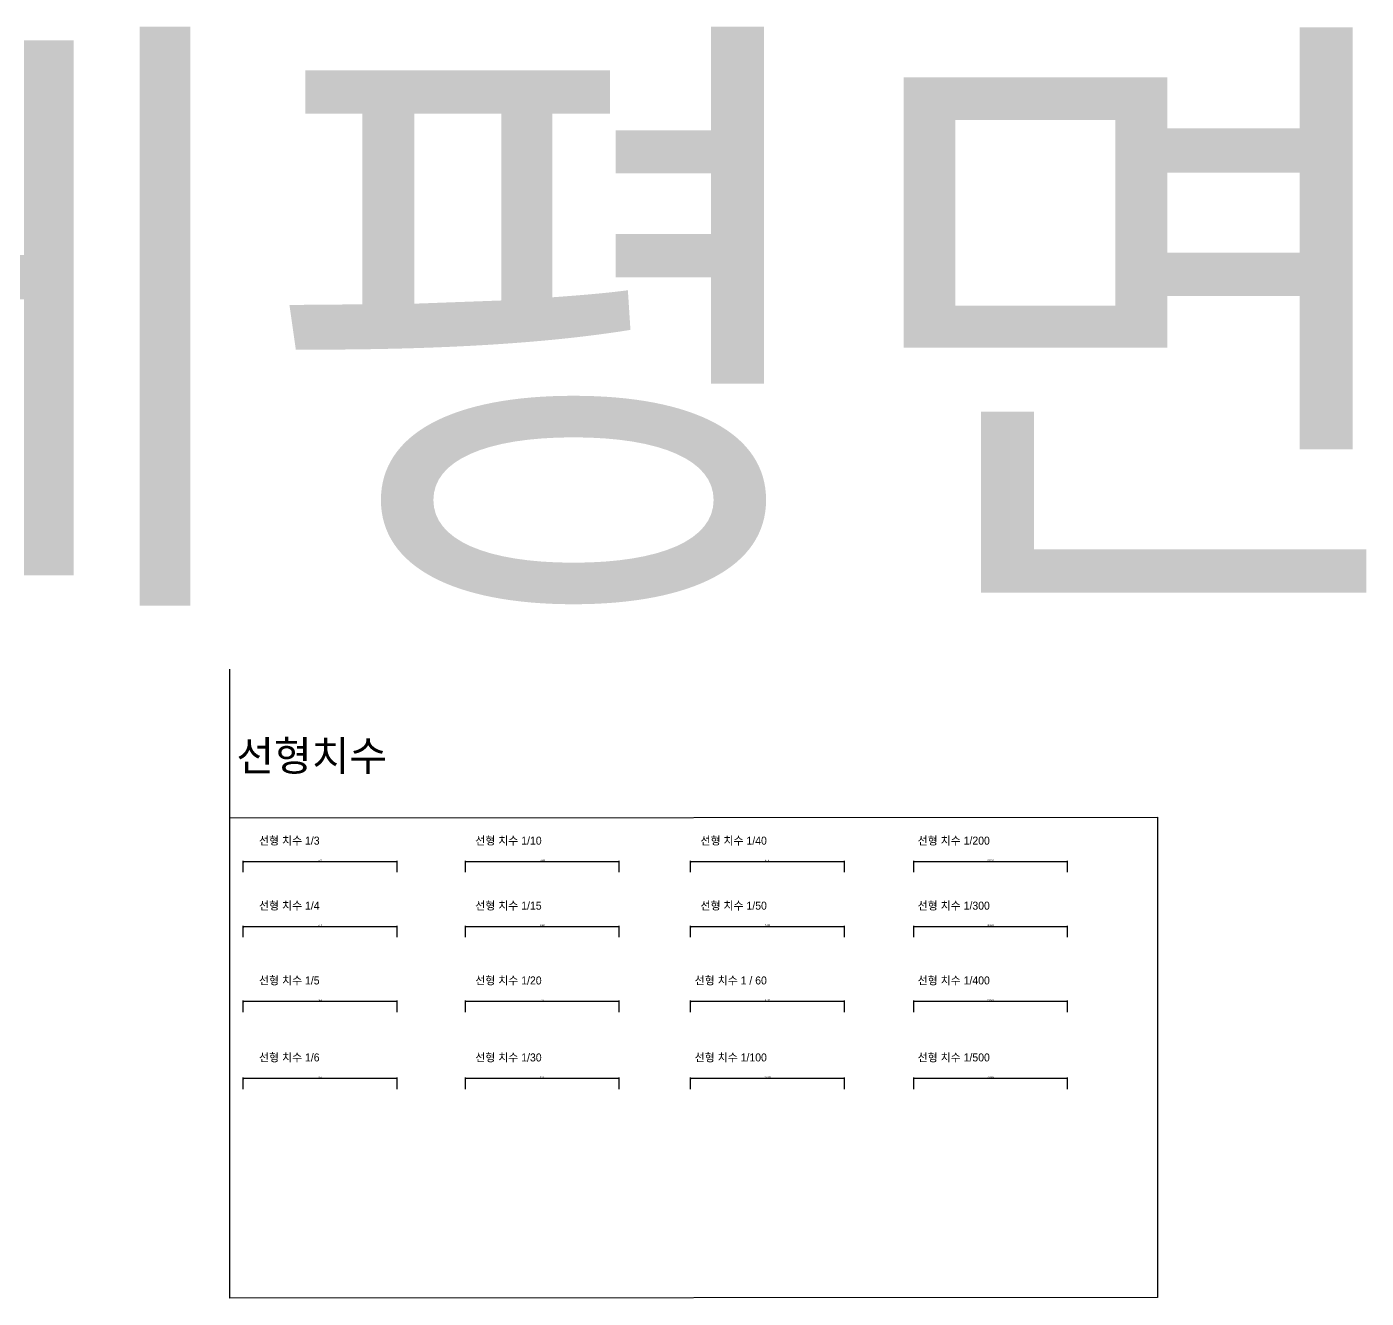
# Model space of a CAD drawing. Header units: millimetres. Extents: x -223175 to 287756, y -120611 to 352956.
# Drawn here: x -18101 to -16763, y 8503 to 9774 of the extents above; entities that cross this region are included whole.
import ezdxf
from ezdxf.enums import TextEntityAlignment as Align

# ---------------------------------------------------------------- set-up
doc = ezdxf.new("R2010")
doc.units = ezdxf.units.MM
doc.header["$LTSCALE"] = 50
doc.header["$PDMODE"] = 35
doc.layers.get('DEFPOINTS').update_dxf_attribs({"color": 108})
for name, color, linetype in [('FL_HIDE_DIM', 14, 'Continuous'), ('Y_SYM', 4, 'Continuous'), ('Y_TEXT', 3, 'Continuous')]:
    doc.layers.add(name, color=color, linetype=linetype)
doc.styles.add('HY울릉도L', font='HY울릉도l.ttf')
doc.dimstyles.new('dim100', dxfattribs={"dimscale": 100, "dimtxt": 1.8, "dimasz": 0.3, "dimexe": 1, "dimexo": 0.5, "dimgap": 0.5, "dimtad": 1, "dimdec": 0, "dimrnd": 0.5, "dimzin": 9, "dimdsep": 46, "dimlunit": 6, "dimtxsty": 'HY울릉도L', "dimblk": 'ARCHTICK', "dimcen": 2.5, "dimclrd": 14, "dimclre": 14, "dimclrt": 4, "dimadec": 0, "dimazin": 0, "dimtfac": 1, "dimtdec": 0, "dimtix": 1, "dimtmove": 2, "dimatfit": 3, "dimldrblk": 'ARCHTICK', "dimfxl": 1, "dimtolj": 1, "dimtzin": 0, "dimlwd": -1, "dimlwe": -1, "dimarcsym": 0})

# ---------------------------------------------------------------- blocks, each defined once
blk = doc.blocks.new('_Dot')
at = {"color": 0, "linetype": 'ByBlock', "lineweight": -2}
blk.add_line((-0.5, 0), (-1, 0), dxfattribs=at)
at = {"color": 0, "linetype": 'ByBlock', "const_width": 0.5}
blk.add_lwpolyline([(-0.25, 0, 1), (0.25, 0, 1)], format="xyb", close=True, dxfattribs=at)
blk = doc.blocks.new('*D1351')
at = {"layer": 'DEFPOINTS', "color": 0}
for p in [(-17884.8, 8939.3), (-17884.8, 8927.3), (-17731, 8927.3)]:
    blk.add_point(p, dxfattribs=at)
at = {"layer": 'FL_HIDE_DIM', "color": 1}
for p, q in [((-17884.8, 8928.8), (-17884.8, 8940.3)), ((-17731.6, 8939.3), (-17884.2, 8939.3)), ((-17731, 8928.8), (-17731, 8940.3))]:
    blk.add_line(p, q, dxfattribs=at)
at = {"layer": 'FL_HIDE_DIM', "color": 1, "linetype": 'ByBlock', "xscale": 0.6, "yscale": 0.6, "zscale": 0.6, "rotation": 180}
blk.add_blockref('_Dot', (-17884.8, 8939.3), dxfattribs=at)
at = {"layer": 'FL_HIDE_DIM', "color": 1, "linetype": 'ByBlock', "xscale": 0.6, "yscale": 0.6, "zscale": 0.6}
blk.add_blockref('_Dot', (-17731, 8939.3), dxfattribs=at)
at = {"layer": 'FL_HIDE_DIM', "color": 4, "insert": (-17807.9, 8940.5), "char_height": 1.5, "attachment_point": 5, "style": 'HY울릉도L'}
blk.add_mtext('\\A1;462', dxfattribs=at)
blk = doc.blocks.new('_ARCHTICK')
at = {"color": 0, "linetype": 'ByBlock', "const_width": 0.15}
blk.add_lwpolyline([(-0.5, -0.5), (0.5, 0.5)], dxfattribs=at)
blk = doc.blocks.new('DOT')
at = {"color": 0, "linetype": 'ByBlock'}
blk.add_line((-0.5, 0), (-1, 0), dxfattribs=at)
at = {"color": 0, "linetype": 'ByBlock', "const_width": 0.5}
blk.add_lwpolyline([(-0.25, 0, 1), (0.25, 0, 1)], format="xyb", close=True, dxfattribs=at)
blk = doc.blocks.new('*D1385')
at = {"layer": 'DEFPOINTS', "color": 0}
for p in [(-17884.8, 8874.3), (-17884.8, 8862.3), (-17731, 8862.3)]:
    blk.add_point(p, dxfattribs=at)
at = {"layer": 'FL_HIDE_DIM', "color": 1}
for p, q in [((-17884.8, 8863.8), (-17884.8, 8875.3)), ((-17731, 8863.8), (-17731, 8875.3)), ((-17731.6, 8874.3), (-17884.2, 8874.3))]:
    blk.add_line(p, q, dxfattribs=at)
at = {"layer": 'FL_HIDE_DIM', "color": 1, "linetype": 'ByBlock', "xscale": 0.6, "yscale": 0.6, "zscale": 0.6, "rotation": 180}
blk.add_blockref('_Dot', (-17884.8, 8874.3), dxfattribs=at)
at = {"layer": 'FL_HIDE_DIM', "color": 1, "linetype": 'ByBlock', "xscale": 0.6, "yscale": 0.6, "zscale": 0.6}
blk.add_blockref('_Dot', (-17731, 8874.3), dxfattribs=at)
at = {"layer": 'FL_HIDE_DIM', "color": 4, "insert": (-17807.9, 8875.5), "char_height": 1.5, "attachment_point": 5, "style": 'HY울릉도L'}
blk.add_mtext('\\A1;615', dxfattribs=at)
blk = doc.blocks.new('*D1386')
at = {"layer": 'DEFPOINTS', "color": 0}
for p in [(-17884.8, 8799.5), (-17884.8, 8787.5), (-17731, 8787.5)]:
    blk.add_point(p, dxfattribs=at)
at = {"layer": 'FL_HIDE_DIM', "color": 1}
for p, q in [((-17884.8, 8789), (-17884.8, 8800.5)), ((-17731.6, 8799.5), (-17884.2, 8799.5)), ((-17731, 8789), (-17731, 8800.5))]:
    blk.add_line(p, q, dxfattribs=at)
at = {"layer": 'FL_HIDE_DIM', "color": 1, "linetype": 'ByBlock', "xscale": 0.6, "yscale": 0.6, "zscale": 0.6, "rotation": 180}
blk.add_blockref('_Dot', (-17884.8, 8799.5), dxfattribs=at)
at = {"layer": 'FL_HIDE_DIM', "color": 1, "linetype": 'ByBlock', "xscale": 0.6, "yscale": 0.6, "zscale": 0.6}
blk.add_blockref('_Dot', (-17731, 8799.5), dxfattribs=at)
at = {"layer": 'FL_HIDE_DIM', "color": 4, "insert": (-17807.9, 8800.8), "char_height": 1.5, "attachment_point": 5, "style": 'HY울릉도L'}
blk.add_mtext('\\A1;769', dxfattribs=at)
blk = doc.blocks.new('*D1387')
at = {"layer": 'DEFPOINTS', "color": 0}
for p in [(-17884.8, 8722.5), (-17884.8, 8710.5), (-17731, 8710.5)]:
    blk.add_point(p, dxfattribs=at)
at = {"layer": 'FL_HIDE_DIM', "color": 1}
for p, q in [((-17884.8, 8712), (-17884.8, 8723.5)), ((-17731.6, 8722.5), (-17884.2, 8722.5)), ((-17731, 8712), (-17731, 8723.5))]:
    blk.add_line(p, q, dxfattribs=at)
at = {"layer": 'FL_HIDE_DIM', "color": 1, "linetype": 'ByBlock', "xscale": 0.6, "yscale": 0.6, "zscale": 0.6, "rotation": 180}
blk.add_blockref('_Dot', (-17884.8, 8722.5), dxfattribs=at)
at = {"layer": 'FL_HIDE_DIM', "color": 1, "linetype": 'ByBlock', "xscale": 0.6, "yscale": 0.6, "zscale": 0.6}
blk.add_blockref('_Dot', (-17731, 8722.5), dxfattribs=at)
at = {"layer": 'FL_HIDE_DIM', "color": 4, "insert": (-17807.9, 8723.8), "char_height": 1.5, "attachment_point": 5, "style": 'HY울릉도L'}
blk.add_mtext('\\A1;923', dxfattribs=at)
blk = doc.blocks.new('*D1388')
at = {"layer": 'DEFPOINTS', "color": 0}
for p in [(-17662.9, 8939.3), (-17662.9, 8927.3), (-17509.1, 8927.3)]:
    blk.add_point(p, dxfattribs=at)
at = {"layer": 'FL_HIDE_DIM', "color": 1}
for p, q in [((-17662.9, 8928.8), (-17662.9, 8940.3)), ((-17509.7, 8939.3), (-17662.3, 8939.3)), ((-17509.1, 8928.8), (-17509.1, 8940.3))]:
    blk.add_line(p, q, dxfattribs=at)
at = {"layer": 'FL_HIDE_DIM', "color": 1, "linetype": 'ByBlock', "xscale": 0.6, "yscale": 0.6, "zscale": 0.6, "rotation": 180}
blk.add_blockref('_Dot', (-17662.9, 8939.3), dxfattribs=at)
at = {"layer": 'FL_HIDE_DIM', "color": 1, "linetype": 'ByBlock', "xscale": 0.6, "yscale": 0.6, "zscale": 0.6}
blk.add_blockref('_Dot', (-17509.1, 8939.3), dxfattribs=at)
at = {"layer": 'FL_HIDE_DIM', "color": 4, "insert": (-17586, 8940.7), "char_height": 1.5, "attachment_point": 5, "style": 'HY울릉도L'}
blk.add_mtext('\\A1;1,538', dxfattribs=at)
blk = doc.blocks.new('*D1389')
at = {"layer": 'DEFPOINTS', "color": 0}
for p in [(-17662.9, 8874.3), (-17662.9, 8862.3), (-17509.1, 8862.3)]:
    blk.add_point(p, dxfattribs=at)
at = {"layer": 'FL_HIDE_DIM', "color": 1}
for p, q in [((-17662.9, 8863.8), (-17662.9, 8875.3)), ((-17509.1, 8863.8), (-17509.1, 8875.3)), ((-17509.7, 8874.3), (-17662.3, 8874.3))]:
    blk.add_line(p, q, dxfattribs=at)
at = {"layer": 'FL_HIDE_DIM', "color": 1, "linetype": 'ByBlock', "xscale": 0.6, "yscale": 0.6, "zscale": 0.6, "rotation": 180}
blk.add_blockref('_Dot', (-17662.9, 8874.3), dxfattribs=at)
at = {"layer": 'FL_HIDE_DIM', "color": 1, "linetype": 'ByBlock', "xscale": 0.6, "yscale": 0.6, "zscale": 0.6}
blk.add_blockref('_Dot', (-17509.1, 8874.3), dxfattribs=at)
at = {"layer": 'FL_HIDE_DIM', "color": 4, "insert": (-17586, 8875.7), "char_height": 1.5, "attachment_point": 5, "style": 'HY울릉도L'}
blk.add_mtext('\\A1;2,307', dxfattribs=at)
blk = doc.blocks.new('*D1390')
at = {"layer": 'DEFPOINTS', "color": 0}
for p in [(-17662.9, 8799.5), (-17662.9, 8787.5), (-17509.1, 8787.5)]:
    blk.add_point(p, dxfattribs=at)
at = {"layer": 'FL_HIDE_DIM', "color": 1}
for p, q in [((-17662.9, 8789), (-17662.9, 8800.5)), ((-17509.7, 8799.5), (-17662.3, 8799.5)), ((-17509.1, 8789), (-17509.1, 8800.5))]:
    blk.add_line(p, q, dxfattribs=at)
at = {"layer": 'FL_HIDE_DIM', "color": 1, "linetype": 'ByBlock', "xscale": 0.6, "yscale": 0.6, "zscale": 0.6, "rotation": 180}
blk.add_blockref('_Dot', (-17662.9, 8799.5), dxfattribs=at)
at = {"layer": 'FL_HIDE_DIM', "color": 1, "linetype": 'ByBlock', "xscale": 0.6, "yscale": 0.6, "zscale": 0.6}
blk.add_blockref('_Dot', (-17509.1, 8799.5), dxfattribs=at)
at = {"layer": 'FL_HIDE_DIM', "color": 4, "insert": (-17586, 8800.9), "char_height": 1.5, "attachment_point": 5, "style": 'HY울릉도L'}
blk.add_mtext('\\A1;3,075', dxfattribs=at)
blk = doc.blocks.new('*D1391')
at = {"layer": 'DEFPOINTS', "color": 0}
for p in [(-17662.9, 8722.5), (-17662.9, 8710.5), (-17509.1, 8710.5)]:
    blk.add_point(p, dxfattribs=at)
at = {"layer": 'FL_HIDE_DIM', "color": 1}
for p, q in [((-17662.9, 8712), (-17662.9, 8723.5)), ((-17509.7, 8722.5), (-17662.3, 8722.5)), ((-17509.1, 8712), (-17509.1, 8723.5))]:
    blk.add_line(p, q, dxfattribs=at)
at = {"layer": 'FL_HIDE_DIM', "color": 1, "linetype": 'ByBlock', "xscale": 0.6, "yscale": 0.6, "zscale": 0.6, "rotation": 180}
blk.add_blockref('_Dot', (-17662.9, 8722.5), dxfattribs=at)
at = {"layer": 'FL_HIDE_DIM', "color": 1, "linetype": 'ByBlock', "xscale": 0.6, "yscale": 0.6, "zscale": 0.6}
blk.add_blockref('_Dot', (-17509.1, 8722.5), dxfattribs=at)
at = {"layer": 'FL_HIDE_DIM', "color": 4, "insert": (-17586, 8723.9), "char_height": 1.5, "attachment_point": 5, "style": 'HY울릉도L'}
blk.add_mtext('\\A1;4,613', dxfattribs=at)
blk = doc.blocks.new('*D1392')
at = {"layer": 'DEFPOINTS', "color": 0}
for p in [(-17437.8, 8939.3), (-17437.8, 8927.3), (-17284, 8927.3)]:
    blk.add_point(p, dxfattribs=at)
at = {"layer": 'FL_HIDE_DIM', "color": 1}
for p, q in [((-17437.8, 8928.8), (-17437.8, 8940.3)), ((-17284.6, 8939.3), (-17437.2, 8939.3)), ((-17284, 8928.8), (-17284, 8940.3))]:
    blk.add_line(p, q, dxfattribs=at)
at = {"layer": 'FL_HIDE_DIM', "color": 1, "linetype": 'ByBlock', "xscale": 0.6, "yscale": 0.6, "zscale": 0.6, "rotation": 180}
blk.add_blockref('_Dot', (-17437.8, 8939.3), dxfattribs=at)
at = {"layer": 'FL_HIDE_DIM', "color": 1, "linetype": 'ByBlock', "xscale": 0.6, "yscale": 0.6, "zscale": 0.6}
blk.add_blockref('_Dot', (-17284, 8939.3), dxfattribs=at)
at = {"layer": 'FL_HIDE_DIM', "color": 4, "insert": (-17360.9, 8940.6), "char_height": 1.5, "attachment_point": 5, "style": 'HY울릉도L'}
blk.add_mtext('\\A1;6,151', dxfattribs=at)
blk = doc.blocks.new('*D1393')
at = {"layer": 'DEFPOINTS', "color": 0}
for p in [(-17437.8, 8874.3), (-17437.8, 8862.3), (-17284, 8862.3)]:
    blk.add_point(p, dxfattribs=at)
at = {"layer": 'FL_HIDE_DIM', "color": 1}
for p, q in [((-17437.8, 8863.8), (-17437.8, 8875.3)), ((-17284, 8863.8), (-17284, 8875.3)), ((-17284.6, 8874.3), (-17437.2, 8874.3))]:
    blk.add_line(p, q, dxfattribs=at)
at = {"layer": 'FL_HIDE_DIM', "color": 1, "linetype": 'ByBlock', "xscale": 0.6, "yscale": 0.6, "zscale": 0.6, "rotation": 180}
blk.add_blockref('_Dot', (-17437.8, 8874.3), dxfattribs=at)
at = {"layer": 'FL_HIDE_DIM', "color": 1, "linetype": 'ByBlock', "xscale": 0.6, "yscale": 0.6, "zscale": 0.6}
blk.add_blockref('_Dot', (-17284, 8874.3), dxfattribs=at)
at = {"layer": 'FL_HIDE_DIM', "color": 4, "insert": (-17360.9, 8875.7), "char_height": 1.5, "attachment_point": 5, "style": 'HY울릉도L'}
blk.add_mtext('\\A1;7,688', dxfattribs=at)
blk = doc.blocks.new('*D1394')
at = {"layer": 'DEFPOINTS', "color": 0}
for p in [(-17437.8, 8799.5), (-17437.8, 8787.5), (-17284, 8787.5)]:
    blk.add_point(p, dxfattribs=at)
at = {"layer": 'FL_HIDE_DIM', "color": 1}
for p, q in [((-17437.8, 8789), (-17437.8, 8800.5)), ((-17284.6, 8799.5), (-17437.2, 8799.5)), ((-17284, 8789), (-17284, 8800.5))]:
    blk.add_line(p, q, dxfattribs=at)
at = {"layer": 'FL_HIDE_DIM', "color": 1, "linetype": 'ByBlock', "xscale": 0.6, "yscale": 0.6, "zscale": 0.6, "rotation": 180}
blk.add_blockref('_Dot', (-17437.8, 8799.5), dxfattribs=at)
at = {"layer": 'FL_HIDE_DIM', "color": 1, "linetype": 'ByBlock', "xscale": 0.6, "yscale": 0.6, "zscale": 0.6}
blk.add_blockref('_Dot', (-17284, 8799.5), dxfattribs=at)
at = {"layer": 'FL_HIDE_DIM', "color": 4, "insert": (-17360.9, 8800.9), "char_height": 1.5, "attachment_point": 5, "style": 'HY울릉도L'}
blk.add_mtext('\\A1;9,226', dxfattribs=at)
blk = doc.blocks.new('*D1395')
at = {"layer": 'DEFPOINTS', "color": 0}
for p in [(-17437.8, 8722.5), (-17437.8, 8710.5), (-17284, 8710.5)]:
    blk.add_point(p, dxfattribs=at)
at = {"layer": 'FL_HIDE_DIM', "color": 1}
for p, q in [((-17437.8, 8712), (-17437.8, 8723.5)), ((-17284.6, 8722.5), (-17437.2, 8722.5)), ((-17284, 8712), (-17284, 8723.5))]:
    blk.add_line(p, q, dxfattribs=at)
at = {"layer": 'FL_HIDE_DIM', "color": 1, "linetype": 'ByBlock', "xscale": 0.6, "yscale": 0.6, "zscale": 0.6, "rotation": 180}
blk.add_blockref('_Dot', (-17437.8, 8722.5), dxfattribs=at)
at = {"layer": 'FL_HIDE_DIM', "color": 1, "linetype": 'ByBlock', "xscale": 0.6, "yscale": 0.6, "zscale": 0.6}
blk.add_blockref('_Dot', (-17284, 8722.5), dxfattribs=at)
at = {"layer": 'FL_HIDE_DIM', "color": 4, "insert": (-17360.9, 8723.9), "char_height": 1.5, "attachment_point": 5, "style": 'HY울릉도L'}
blk.add_mtext('\\A1;15,376', dxfattribs=at)
blk = doc.blocks.new('*D1396')
at = {"layer": 'DEFPOINTS', "color": 0}
for p in [(-17214.9, 8939.3), (-17214.9, 8927.3), (-17061.2, 8927.3)]:
    blk.add_point(p, dxfattribs=at)
at = {"layer": 'FL_HIDE_DIM', "color": 1}
for p, q in [((-17214.9, 8928.8), (-17214.9, 8940.3)), ((-17061.8, 8939.3), (-17214.3, 8939.3)), ((-17061.2, 8928.8), (-17061.2, 8940.3))]:
    blk.add_line(p, q, dxfattribs=at)
at = {"layer": 'FL_HIDE_DIM', "color": 1, "linetype": 'ByBlock', "xscale": 0.6, "yscale": 0.6, "zscale": 0.6, "rotation": 180}
blk.add_blockref('_Dot', (-17214.9, 8939.3), dxfattribs=at)
at = {"layer": 'FL_HIDE_DIM', "color": 1, "linetype": 'ByBlock', "xscale": 0.6, "yscale": 0.6, "zscale": 0.6}
blk.add_blockref('_Dot', (-17061.2, 8939.3), dxfattribs=at)
at = {"layer": 'FL_HIDE_DIM', "color": 4, "insert": (-17138.1, 8940.7), "char_height": 1.5, "attachment_point": 5, "style": 'HY울릉도L'}
blk.add_mtext('\\A1;30,752', dxfattribs=at)
blk = doc.blocks.new('*D1397')
at = {"layer": 'DEFPOINTS', "color": 0}
for p in [(-17214.9, 8874.3), (-17214.9, 8862.3), (-17061.2, 8862.3)]:
    blk.add_point(p, dxfattribs=at)
at = {"layer": 'FL_HIDE_DIM', "color": 1}
for p, q in [((-17214.9, 8863.8), (-17214.9, 8875.3)), ((-17061.2, 8863.8), (-17061.2, 8875.3)), ((-17061.8, 8874.3), (-17214.3, 8874.3))]:
    blk.add_line(p, q, dxfattribs=at)
at = {"layer": 'FL_HIDE_DIM', "color": 1, "linetype": 'ByBlock', "xscale": 0.6, "yscale": 0.6, "zscale": 0.6, "rotation": 180}
blk.add_blockref('_Dot', (-17214.9, 8874.3), dxfattribs=at)
at = {"layer": 'FL_HIDE_DIM', "color": 1, "linetype": 'ByBlock', "xscale": 0.6, "yscale": 0.6, "zscale": 0.6}
blk.add_blockref('_Dot', (-17061.2, 8874.3), dxfattribs=at)
at = {"layer": 'FL_HIDE_DIM', "color": 4, "insert": (-17138.1, 8875.7), "char_height": 1.5, "attachment_point": 5, "style": 'HY울릉도L'}
blk.add_mtext('\\A1;46,128', dxfattribs=at)
blk = doc.blocks.new('*D1398')
at = {"layer": 'DEFPOINTS', "color": 0}
for p in [(-17214.9, 8799.5), (-17214.9, 8787.5), (-17061.2, 8787.5)]:
    blk.add_point(p, dxfattribs=at)
at = {"layer": 'FL_HIDE_DIM', "color": 1}
for p, q in [((-17214.9, 8789), (-17214.9, 8800.5)), ((-17061.8, 8799.5), (-17214.3, 8799.5)), ((-17061.2, 8789), (-17061.2, 8800.5))]:
    blk.add_line(p, q, dxfattribs=at)
at = {"layer": 'FL_HIDE_DIM', "color": 1, "linetype": 'ByBlock', "xscale": 0.6, "yscale": 0.6, "zscale": 0.6, "rotation": 180}
blk.add_blockref('_Dot', (-17214.9, 8799.5), dxfattribs=at)
at = {"layer": 'FL_HIDE_DIM', "color": 1, "linetype": 'ByBlock', "xscale": 0.6, "yscale": 0.6, "zscale": 0.6}
blk.add_blockref('_Dot', (-17061.2, 8799.5), dxfattribs=at)
at = {"layer": 'FL_HIDE_DIM', "color": 4, "insert": (-17138.1, 8800.9), "char_height": 1.5, "attachment_point": 5, "style": 'HY울릉도L'}
blk.add_mtext('\\A1;61,503', dxfattribs=at)
blk = doc.blocks.new('*D1403')
at = {"layer": 'DEFPOINTS', "color": 0}
for p in [(-17214.9, 8722.5), (-17214.9, 8710.5), (-17061.2, 8710.5)]:
    blk.add_point(p, dxfattribs=at)
at = {"layer": 'FL_HIDE_DIM', "color": 1}
for p, q in [((-17214.9, 8712), (-17214.9, 8723.5)), ((-17061.8, 8722.5), (-17214.3, 8722.5)), ((-17061.2, 8712), (-17061.2, 8723.5))]:
    blk.add_line(p, q, dxfattribs=at)
at = {"layer": 'FL_HIDE_DIM', "color": 1, "linetype": 'ByBlock', "xscale": 0.6, "yscale": 0.6, "zscale": 0.6, "rotation": 180}
blk.add_blockref('_Dot', (-17214.9, 8722.5), dxfattribs=at)
at = {"layer": 'FL_HIDE_DIM', "color": 1, "linetype": 'ByBlock', "xscale": 0.6, "yscale": 0.6, "zscale": 0.6}
blk.add_blockref('_Dot', (-17061.2, 8722.5), dxfattribs=at)
at = {"layer": 'FL_HIDE_DIM', "color": 4, "insert": (-17138.1, 8723.9), "char_height": 1.5, "attachment_point": 5, "style": 'HY울릉도L'}
blk.add_mtext('\\A1;76,879', dxfattribs=at)

msp = doc.modelspace()

# ---------------------------------------------------------------- linework, layer by layer
msp.add_lwpolyline([(-17898.4182, 8983.0917), (-16971.1041, 8983.9243), (-16971.1041, 8503.7309), (-17898.4182, 8502.8983)], close=True)
at = {"layer": 'Y_SYM', "color": 30, "linetype": 'ByBlock', "ltscale": 1.1}
msp.add_line((-17898.4182, 8983.0917), (-17898.4182, 9131.9857), dxfattribs=at)

# ---------------------------------------------------------------- texts
at = {"layer": 'Y_TEXT', "color": 4, "style": 'HY울릉도L'}
for s, height, p in [('전체평면', 468.75, (-16695.5269, 9479.6922)), ('선형 치수 1/3', 8, (-17808.6025, 8960.3714)), ('선형 치수 1/10', 8, (-17586.7013, 8960.3714)), ('선형 치수 1/40', 8, (-17361.6123, 8960.3714)), ('선형 치수 1/200', 8, (-17138.7814, 8960.3714)), ('선형 치수 1/4', 8, (-17808.6025, 8895.3754)), ('선형 치수 1/15', 8, (-17586.7013, 8895.3754)), ('선형 치수 1/50', 8, (-17361.6123, 8895.3754)), ('선형 치수 1/300', 8, (-17138.7814, 8895.3754)), ('선형 치수 1/5', 8, (-17808.6025, 8820.6205)), ('선형 치수 1/20', 8, (-17586.7013, 8820.6205)), ('선형 치수 1 / 60', 8, (-17361.6123, 8820.6205)), ('선형 치수 1/400', 8, (-17138.7814, 8820.6205)), ('선형 치수 1/6', 8, (-17808.6025, 8743.6377)), ('선형 치수 1/30', 8, (-17586.7013, 8743.6377)), ('선형 치수 1/100', 8, (-17361.6123, 8743.6377)), ('선형 치수 1/500', 8, (-17138.7814, 8743.6377))]:
    msp.add_text(s, height=height, dxfattribs=at).set_placement(p, align=Align.MIDDLE_RIGHT)
at = {"layer": 'Y_TEXT', "color": 7, "style": 'HY울릉도L'}
msp.add_text('선형치수', height=30, dxfattribs=at).set_placement((-17891.783, 9045.201), align=Align.MIDDLE_LEFT)

# ---------------------------------------------------------------- dimensions: what is measured, and where the dimension line sits
at = {"layer": 'FL_HIDE_DIM'}
for base, p1, p2, override, picture, middle in [((-17884.7528, 8939.2575), (-17730.9951, 8927.2575), (-17884.7528, 8927.2575), {"dimscale": 1, "dimtxt": 1.5, "dimasz": 0.6, "dimexo": 1.5, "dimlfac": 3, "dimblk1": 'Dot', "dimblk2": 'Dot', "dimsah": 1, "dimclrd": 1, "dimclre": 1}, '*D1351', (-17807.874, 8940.5391)), ((-17662.8517, 8939.2575), (-17509.094, 8927.2575), (-17662.8517, 8927.2575), {"dimscale": 1, "dimtxt": 1.5, "dimasz": 0.6, "dimexo": 1.5, "dimlfac": 10, "dimblk1": 'Dot', "dimblk2": 'Dot', "dimsah": 1, "dimclrd": 1, "dimclre": 1}, '*D1388', (-17585.9728, 8940.6571)), ((-17437.7627, 8939.2575), (-17284.0049, 8927.2575), (-17437.7627, 8927.2575), {"dimscale": 1, "dimtxt": 1.5, "dimasz": 0.6, "dimexo": 1.5, "dimlfac": 40, "dimblk1": 'Dot', "dimblk2": 'Dot', "dimsah": 1, "dimclrd": 1, "dimclre": 1}, '*D1392', (-17360.8838, 8940.6398)), ((-17214.9318, 8939.2575), (-17061.1741, 8927.2575), (-17214.9318, 8927.2575), {"dimscale": 1, "dimtxt": 1.5, "dimasz": 0.6, "dimexo": 1.5, "dimlfac": 200, "dimblk1": 'Dot', "dimblk2": 'Dot', "dimsah": 1, "dimclrd": 1, "dimclre": 1}, '*D1396', (-17138.0529, 8940.6571)), ((-17884.7528, 8874.2615), (-17730.9951, 8862.2615), (-17884.7528, 8862.2615), {"dimscale": 1, "dimtxt": 1.5, "dimasz": 0.6, "dimexo": 1.5, "dimlfac": 4, "dimblk1": 'Dot', "dimblk2": 'Dot', "dimsah": 1, "dimclrd": 1, "dimclre": 1}, '*D1385', (-17807.874, 8875.5278)), ((-17662.8517, 8874.2615), (-17509.094, 8862.2615), (-17662.8517, 8862.2615), {"dimscale": 1, "dimtxt": 1.5, "dimasz": 0.6, "dimexo": 1.5, "dimlfac": 15, "dimblk1": 'Dot', "dimblk2": 'Dot', "dimsah": 1, "dimclrd": 1, "dimclre": 1}, '*D1389', (-17585.9728, 8875.6611)), ((-17437.7627, 8874.2615), (-17284.0049, 8862.2615), (-17437.7627, 8862.2615), {"dimscale": 1, "dimtxt": 1.5, "dimasz": 0.6, "dimexo": 1.5, "dimlfac": 50, "dimblk1": 'Dot', "dimblk2": 'Dot', "dimsah": 1, "dimclrd": 1, "dimclre": 1}, '*D1393', (-17360.8838, 8875.6601)), ((-17214.9318, 8874.2615), (-17061.1741, 8862.2615), (-17214.9318, 8862.2615), {"dimscale": 1, "dimtxt": 1.5, "dimasz": 0.6, "dimexo": 1.5, "dimlfac": 300, "dimblk1": 'Dot', "dimblk2": 'Dot', "dimsah": 1, "dimclrd": 1, "dimclre": 1}, '*D1397', (-17138.0529, 8875.6601)), ((-17884.7528, 8799.5066), (-17730.9951, 8787.5066), (-17884.7528, 8787.5066), {"dimscale": 1, "dimtxt": 1.5, "dimasz": 0.6, "dimexo": 1.5, "dimlfac": 5, "dimblk1": 'Dot', "dimblk2": 'Dot', "dimsah": 1, "dimclrd": 1, "dimclre": 1}, '*D1386', (-17807.874, 8800.7891)), ((-17662.8517, 8799.5066), (-17509.094, 8787.5066), (-17662.8517, 8787.5066), {"dimscale": 1, "dimtxt": 1.5, "dimasz": 0.6, "dimexo": 1.5, "dimlfac": 20, "dimblk1": 'Dot', "dimblk2": 'Dot', "dimsah": 1, "dimclrd": 1, "dimclre": 1}, '*D1390', (-17585.9728, 8800.9062)), ((-17437.7627, 8799.5066), (-17284.0049, 8787.5066), (-17437.7627, 8787.5066), {"dimscale": 1, "dimtxt": 1.5, "dimasz": 0.6, "dimexo": 1.5, "dimlfac": 60, "dimblk1": 'Dot', "dimblk2": 'Dot', "dimsah": 1, "dimclrd": 1, "dimclre": 1}, '*D1394', (-17360.8838, 8800.9062)), ((-17214.9318, 8799.5066), (-17061.1741, 8787.5066), (-17214.9318, 8787.5066), {"dimscale": 1, "dimtxt": 1.5, "dimasz": 0.6, "dimexo": 1.5, "dimlfac": 400, "dimblk1": 'Dot', "dimblk2": 'Dot', "dimsah": 1, "dimclrd": 1, "dimclre": 1}, '*D1398', (-17138.0529, 8800.9062)), ((-17884.7528, 8722.5238), (-17730.9951, 8710.5238), (-17884.7528, 8710.5238), {"dimscale": 1, "dimtxt": 1.5, "dimasz": 0.6, "dimexo": 1.5, "dimlfac": 6, "dimblk1": 'Dot', "dimblk2": 'Dot', "dimsah": 1, "dimclrd": 1, "dimclre": 1}, '*D1387', (-17807.874, 8723.8074)), ((-17662.8517, 8722.5238), (-17509.094, 8710.5238), (-17662.8517, 8710.5238), {"dimscale": 1, "dimtxt": 1.5, "dimasz": 0.6, "dimexo": 1.5, "dimlfac": 30, "dimblk1": 'Dot', "dimblk2": 'Dot', "dimsah": 1, "dimclrd": 1, "dimclre": 1}, '*D1391', (-17585.9728, 8723.9234)), ((-17437.7627, 8722.5238), (-17284.0049, 8710.5238), (-17437.7627, 8710.5238), {"dimscale": 1, "dimtxt": 1.5, "dimasz": 0.6, "dimexo": 1.5, "dimlfac": 100, "dimblk1": 'Dot', "dimblk2": 'Dot', "dimsah": 1, "dimclrd": 1, "dimclre": 1}, '*D1395', (-17360.8838, 8723.9234)), ((-17214.9318, 8722.5238), (-17061.1741, 8710.5238), (-17214.9318, 8710.5238), {"dimscale": 1, "dimtxt": 1.5, "dimasz": 0.6, "dimexo": 1.5, "dimlfac": 500, "dimblk1": 'Dot', "dimblk2": 'Dot', "dimsah": 1, "dimclrd": 1, "dimclre": 1}, '*D1403', (-17138.0529, 8723.9234))]:
    dim = msp.add_linear_dim(base=base, p1=p1, p2=p2, dimstyle='dim100', override=override, dxfattribs=at)
    dim.commit()
    dim.dimension.update_dxf_attribs({"geometry": picture, "text_midpoint": middle})

doc.saveas('drawing.dxf')
